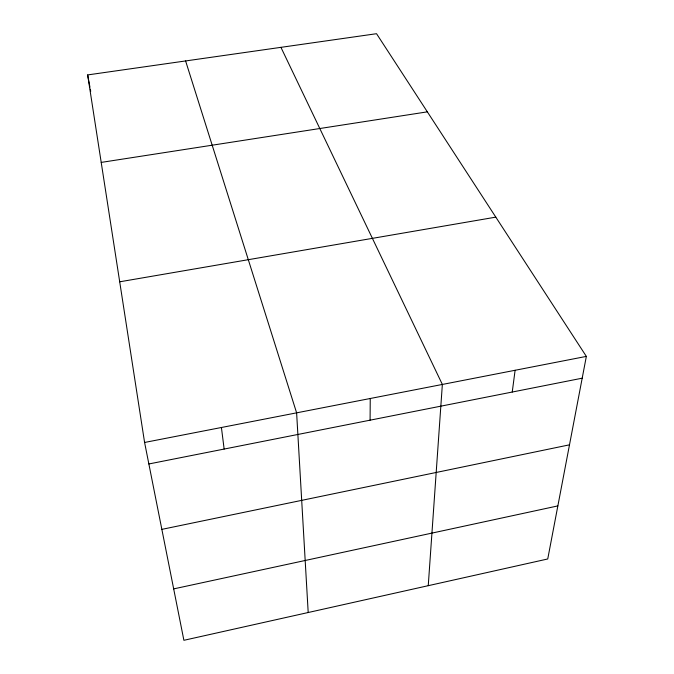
<?xml version="1.0" encoding="UTF-8"?>
<svg xmlns="http://www.w3.org/2000/svg" width="674" height="674" viewBox="0 0 674 674"><rect width="100%" height="100%" fill="white"/><g stroke="black" fill="none" stroke-linecap="round" stroke-linejoin="round"><path stroke-width="1.01" d="M370.085 420.172L370.245 398.494M428.251 585.681L442.355 384.45L280.932 47.34M512.24 392.032L515.105 370.27M586.346 356.394L547.743 558.973L183.892 640.3L144.59 442.464L87.654 74.924L376.539 33.7L586.346 356.394L144.59 442.464M173.681 588.891L557.853 505.904M161.853 529.368L569.496 444.823M148.861 463.965L582.193 378.19M119.702 281.808L495.803 217.138M101.21 162.409L427.35 111.85M185.603 60.946L296.619 412.842L308.195 612.514M87.654 74.924L89.954 87.157M90.333 89.195L90.72 91.234M221.417 427.493L224.147 449.061"/></g></svg>
